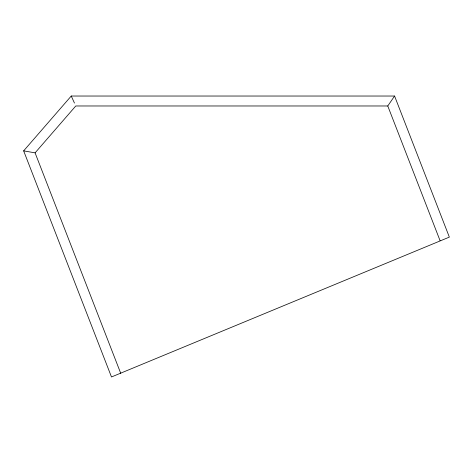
<?xml version="1.0" encoding="UTF-8"?>
<svg xmlns="http://www.w3.org/2000/svg" width="473" height="473" viewBox="0 0 473 473"><rect width="100%" height="100%" fill="white"/><g stroke="black" fill="none" stroke-linecap="round" stroke-linejoin="round"><path stroke-width="0.71" d="M440.085 240.71L387.771 105.976L394.577 96.031L71.246 96.031L23.65 150.863L111.486 376.969L449.35 237.109L394.577 96.031M23.65 150.863L35.085 152.856L75.781 105.976L387.771 105.976M71.246 96.031L74.462 103.079M35.085 152.856L120.751 373.368"/></g></svg>
